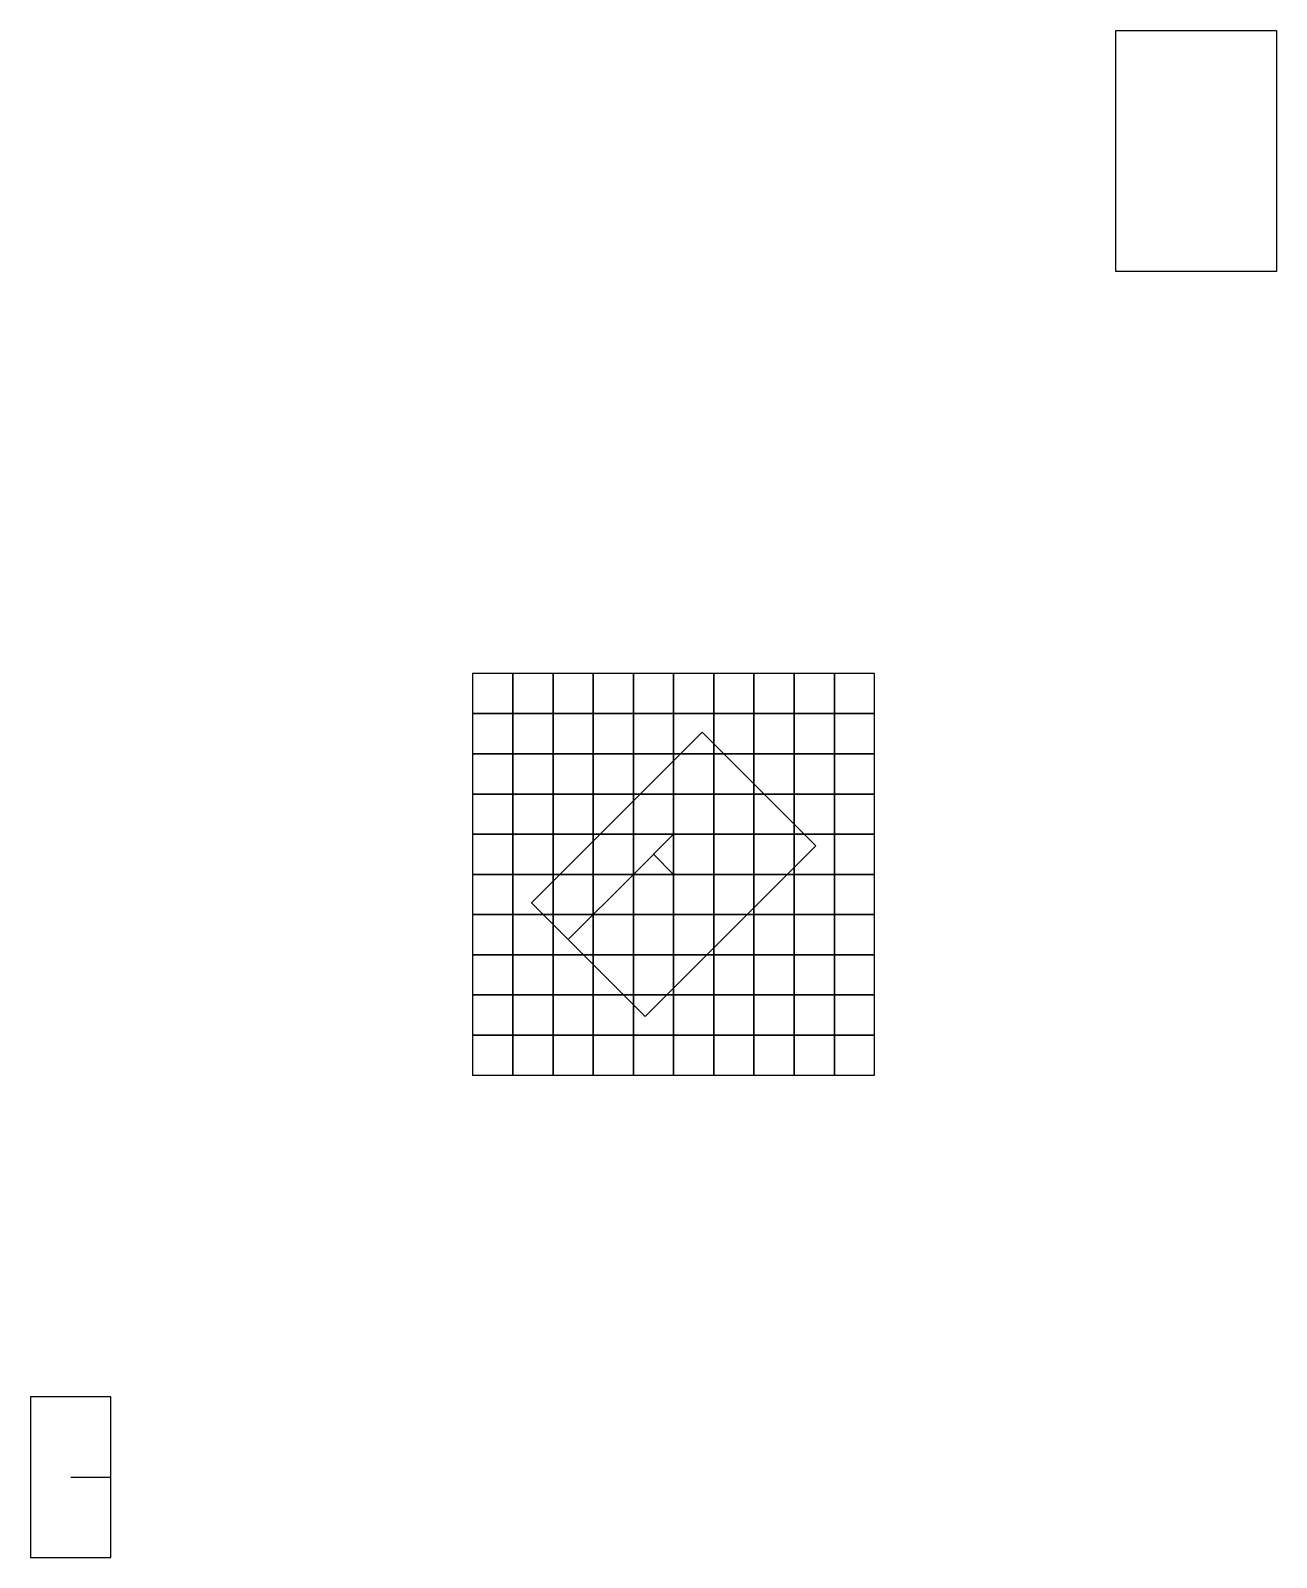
# Model space of a CAD drawing. Header units: inches. Extents: x -1 to 30, y -2 to 36.
import ezdxf

# ---------------------------------------------------------------- set-up
doc = ezdxf.new("R2010")
doc.units = ezdxf.units.IN
doc.header["$MEASUREMENT"] = 0
for name, color, linetype in [('Axes', 10, 'Continuous'), ('Rect2', 2, 'Continuous'), ('Rect3', 140, 'Continuous')]:
    doc.layers.add(name, color=color, linetype=linetype)

# ---------------------------------------------------------------- blocks, each defined once
blk = doc.blocks.new('*U2')
blk.add_lwpolyline([(-0.5, -0.5), (0.5, -0.5), (0.5, 0.5), (-0.5, 0.5)], close=True)
blk = doc.blocks.new('*U3')
at = {"color": 0, "linetype": 'ByBlock', "lineweight": -2, "transparency": 16777216}
for p in [(0, 9), (1, 9), (2, 9), (3, 9), (4, 9), (5, 9), (6, 9), (7, 9), (8, 9), (9, 9), (0, 8), (1, 8), (2, 8), (3, 8), (4, 8), (5, 8), (6, 8), (7, 8), (8, 8), (9, 8), (0, 7), (1, 7), (2, 7), (3, 7), (4, 7), (5, 7), (6, 7), (7, 7), (8, 7), (9, 7), (0, 6), (1, 6), (2, 6), (3, 6), (4, 6), (5, 6), (6, 6), (7, 6), (8, 6), (9, 6), (0, 5), (1, 5), (2, 5), (3, 5), (4, 5), (5, 5), (6, 5), (7, 5), (8, 5), (9, 5), (0, 4), (1, 4), (2, 4), (3, 4), (4, 4), (5, 4), (6, 4), (7, 4), (8, 4), (9, 4), (0, 3), (1, 3), (2, 3), (3, 3), (4, 3), (5, 3), (6, 3), (7, 3), (8, 3), (9, 3), (0, 2), (1, 2), (2, 2), (3, 2), (4, 2), (5, 2), (6, 2), (7, 2), (8, 2), (9, 2), (0, 1), (1, 1), (2, 1), (3, 1), (4, 1), (5, 1), (6, 1), (7, 1), (8, 1), (9, 1), (0, 0), (1, 0), (2, 0), (3, 0), (4, 0), (5, 0), (6, 0), (7, 0), (8, 0), (9, 0)]:
    blk.add_blockref('*U2', p, dxfattribs=at)

msp = doc.modelspace()

# ---------------------------------------------------------------- linework, layer by layer
for p, q in [((14, 15), (15, 16)), ((15, 15), (14.5, 15.5)), ((14, 15), (12.379, 13.379)), ((1, 2), (-1, 2)), ((-1, 2), (-1, -2)), ((1, 0), (1, 2)), ((0, 0), (1, 0)), ((1, -2), (1, 0)), ((-1, -2), (1, -2))]:
    msp.add_line(p, q)
at = {"layer": 'Axes'}
for q in [(15, 20), (10, 15), (20, 15), (15, 10)]:
    msp.add_line((15, 15), q, dxfattribs=at)
at = {"layer": 'Rect2'}
msp.add_lwpolyline([(26, 36), (30, 36), (30, 30), (26, 30)], close=True, dxfattribs=at)
at = {"layer": 'Rect2', "color": 2}
msp.add_lwpolyline([(15.707, 18.536), (18.536, 15.707), (14.293, 11.464), (11.464, 14.293)], close=True, dxfattribs=at)
at = {"layer": 'Rect3'}
msp.add_lwpolyline([(13, 18), (17, 18), (17, 12), (13, 12)], close=True, dxfattribs=at)

# ---------------------------------------------------------------- block references
msp.add_blockref('*U3', (10.5, 10.5))

doc.saveas('drawing.dxf')
